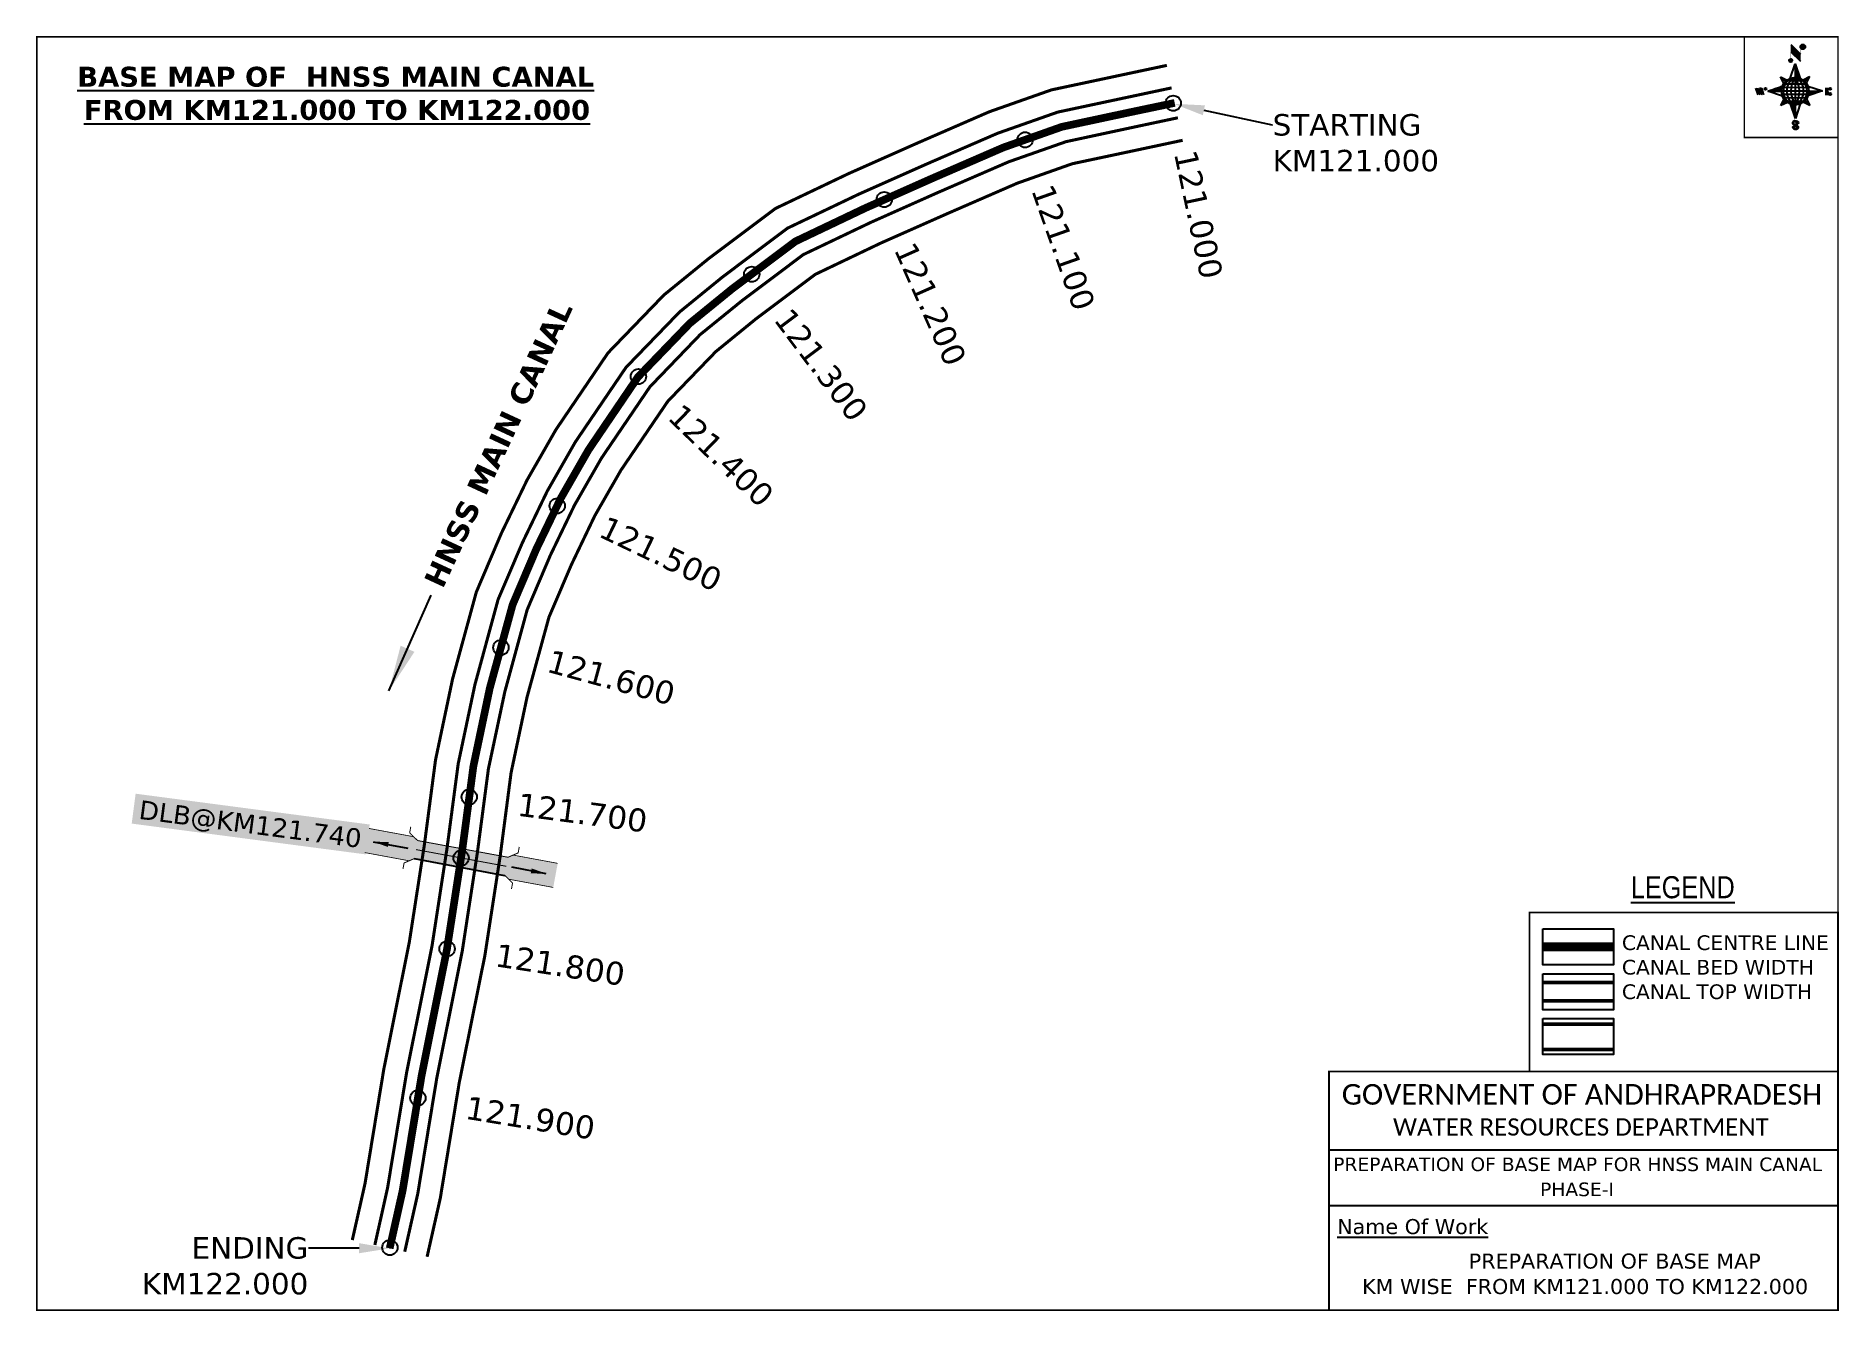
# Model space of a CAD drawing. Header units: inches. Extents: x 765293 to 766469, y 1701975 to 1702807.
import ezdxf
from ezdxf import colors
from ezdxf.entities.mleader import LeaderData, LeaderLine
from ezdxf.enums import TextEntityAlignment as Align
from ezdxf.math import Vec2, Vec3

# ---------------------------------------------------------------- set-up
doc = ezdxf.new("R2010")
doc.units = ezdxf.units.IN
doc.header["$MEASUREMENT"] = 0
doc.header["$PDMODE"] = 32
doc.header["$PDSIZE"] = 10
doc.linetypes.add('ACAD_ISO02W100', pattern=[15, 12, -3])
doc.linetypes.add('HIDDEN2', pattern=[0.1875, 0.125, -0.0625])
for name, color, linetype in [('AQUADUCT', 1, 'Continuous'), ('bord', 1, 'Continuous'), ('CANAL1', 1, 'Continuous'), ('CSMark', 72, 'Continuous'), ('DCBMS', 232, 'Continuous'), ('PAGE', 7, 'Continuous'), ('STRUCTURE', 5, 'Continuous'), ('TEXT', 7, 'Continuous')]:
    doc.layers.add(name, color=color, linetype=linetype)
doc.styles.add('ARIALN', font='ARIALN_1.TTF')
doc.styles.get("Standard").update_dxf_attribs({"font": 'verdana_0.ttf'})
doc.dimstyles.get("Standard").update_dxf_attribs({"dimtxt": 0.18, "dimasz": 0.18, "dimexe": 0.18, "dimexo": 0.0625, "dimgap": 0.09, "dimtad": 0, "dimtih": 1, "dimtoh": 1, "dimdec": 4, "dimzin": 0, "dimdsep": 46, "dimtxsty": 'Standard', "dimcen": 0.09, "dimadec": 0, "dimazin": 0, "dimtfac": 1, "dimtdec": 4, "dimtofl": 0, "dimtmove": 0, "dimatfit": 3, "dimfxl": 0, "dimtolj": 1, "dimtzin": 0, "dimarcsym": 0})
pattern_1 = [(267.297113149, (-8720374.938, 50637915.138), (10.5367255337, -0.497431438), [])]
pattern_2 = [(357.297113149, (-8720374.938, 50637915.138), (0.497431438, 10.5367255337), [])]

# ---------------------------------------------------------------- blocks, each defined once
blk = doc.blocks.new('*X16')
at = {"color": 0, "linetype": 'Continuous'}
for p, q in [((6321.6, 240.5), (6322.3, 241.2)), ((6321.6, 240.3), (6322.3, 241)), ((6321.6, 240.1), (6322.3, 240.8)), ((6321.6, 239.9), (6322.4, 240.7)), ((6321.6, 239.8), (6322.4, 240.6)), ((6321.6, 239.6), (6322.5, 240.5)), ((6321.6, 239.4), (6322.5, 240.3)), ((6321.6, 239.2), (6322.6, 240.2)), ((6321.7, 239.1), (6322.6, 240.1)), ((6321.8, 240.8), (6322.4, 241.4)), ((6321.8, 239), (6322.7, 240)), ((6321.8, 239), (6322.8, 239.9)), ((6321.9, 238.9), (6322.9, 239.8)), ((6322, 238.8), (6323, 239.7)), ((6322.1, 241.3), (6322.4, 241.6)), ((6322.1, 238.7), (6323.1, 239.6)), ((6322.2, 238.6), (6323.1, 239.6)), ((6322.3, 238.5), (6323.2, 239.5)), ((6322.4, 238.5), (6323.3, 239.4)), ((6322.5, 238.4), (6323.4, 239.3)), ((6322.7, 238.4), (6323.6, 239.3)), ((6322.8, 238.3), (6323.7, 239.2)), ((6322.9, 238.3), (6323.8, 239.1)), ((6323.1, 238.2), (6323.9, 239.1)), ((6323.2, 238.2), (6324, 239)), ((6323.3, 238.2), (6324.2, 239)), ((6323.5, 238.1), (6324.3, 238.9)), ((6323.7, 238.1), (6324.4, 238.9)), ((6323.8, 238.1), (6324.6, 238.8)), ((6324.1, 238.2), (6324.7, 238.8)), ((6324.3, 238.3), (6324.9, 238.8)), ((6324.6, 238.3), (6325.1, 238.8)), ((6324.8, 238.4), (6325.2, 238.8)), ((6325.1, 238.5), (6325.4, 238.8)), ((6325.4, 238.6), (6325.6, 238.8))]:
    blk.add_line(p, q, dxfattribs=at)
blk = doc.blocks.new('*X15')
at = {"color": 0, "linetype": 'Continuous'}
for p, q in [((6324.4, 240.3), (6324.5, 240.4)), ((6324.6, 240.3), (6324.8, 240.5)), ((6324.7, 240.2), (6325, 240.5)), ((6324.8, 240.2), (6325.2, 240.6)), ((6325, 240.1), (6325.5, 240.6)), ((6325.1, 240.1), (6325.6, 240.6)), ((6325.2, 240), (6325.8, 240.6)), ((6325.3, 240), (6326, 240.6)), ((6325.4, 239.9), (6326.1, 240.6)), ((6325.5, 239.8), (6326.2, 240.5)), ((6325.6, 239.8), (6326.3, 240.5)), ((6325.7, 239.7), (6326.5, 240.4)), ((6325.9, 239.6), (6326.6, 240.3)), ((6326, 239.5), (6326.7, 240.3)), ((6326, 239.4), (6326.8, 240.2)), ((6326.1, 239.3), (6327, 240.2)), ((6326.2, 239.3), (6327.1, 240.1)), ((6326.3, 239.2), (6327.1, 240)), ((6326.4, 239.1), (6327.2, 239.9)), ((6326.5, 239), (6327.3, 239.8)), ((6326.5, 238.9), (6327.4, 239.7)), ((6326.6, 238.8), (6327.5, 239.6)), ((6326.7, 238.7), (6327.5, 239.5)), ((6326.8, 238.6), (6327.6, 239.4)), ((6326.8, 238.5), (6327.7, 239.3)), ((6326.8, 236.5), (6327.4, 237)), ((6326.9, 238.3), (6327.8, 239.2)), ((6326.9, 238.2), (6327.9, 239.1)), ((6326.9, 236.8), (6327.6, 237.4)), ((6327, 238.1), (6327.8, 239)), ((6327, 237.9), (6327.8, 238.8)), ((6327, 237.8), (6327.8, 238.6)), ((6327, 237.6), (6327.8, 238.4)), ((6327, 237.4), (6327.8, 238.2)), ((6327, 237.3), (6327.8, 238)), ((6327, 237.1), (6327.8, 237.9))]:
    blk.add_line(p, q, dxfattribs=at)
blk = doc.blocks.new('H')
at = {"layer": 'bord', "extrusion": (0.000427885, 0.004792, 0.999988)}
h = blk.add_hatch(dxfattribs=at)
h.set_pattern_fill('LINE', color=8, scale=84.387686, angle=-2.7029, style=0)
h.set_pattern_definition(pattern_2)
h.paths.add_polyline_path([(-492, 786, -0.090992), (-448, 775), (-486, 912)])
h = blk.add_hatch(dxfattribs=at)
h.set_pattern_fill('LINE', color=8, scale=84.387686, angle=-92.7029, style=0)
h.set_pattern_definition(pattern_1)
h.paths.add_polyline_path([(-625, 665, -0.090992), (-615, 710), (-751, 671)])
h = blk.add_hatch(dxfattribs=at)
h.set_pattern_fill('LINE', color=8, scale=84.387686, angle=-2.7029, style=0)
h.set_pattern_definition(pattern_2)
h.paths.add_polyline_path([(-504, 533, -0.090992), (-549, 543), (-510, 406)])
h = blk.add_hatch(dxfattribs=at)
h.set_pattern_fill('LINE', color=8, scale=84.387686, angle=-92.7029, style=0)
h.set_pattern_definition(pattern_1)
h.paths.add_polyline_path([(-246, 647), (-372, 653, -0.090992), (-382, 609)])
for p, q in [((-519, 1020, -1217), (-435, 927, -1216)), ((-516, 1087, -1217), (-432, 994, -1217)), ((-538, 774, -1216), (-487, 906, -1216)), ((-487, 906, -1216), (-493, 780, -1216)), ((-487, 906, -1216), (-448, 769, -1216)), ((-865, 701, -1215), (-847, 638, -1215)), ((-847, 700, -1215), (-829, 637, -1215)), ((-829, 699, -1215), (-811, 636, -1215)), ((-829, 699, -1215), (-811, 698, -1215)), ((-811, 698, -1215), (-794, 635, -1215)), ((-752, 665, -1215), (-615, 704, -1215)), ((-627, 794, -1216), (-567, 760, -1216)), ((-627, 794, -1216), (-584, 747, -1215)), ((-599, 731, -1215), (-627, 794, -1216)), ((-421, 753, -1216), (-359, 781, -1216)), ((-359, 781, -1216), (-405, 739, -1216)), ((-359, 781, -1216), (-392, 721, -1215)), ((-379, 693, -1215), (-246, 641, -1215)), ((-213, 669, -1215), (-217, 601, -1215)), ((-752, 665, -1215), (-625, 659, -1215)), ((-619, 614, -1215), (-752, 665, -1215)), ((-639, 526, -1214), (-606, 585, -1215)), ((-639, 526, -1214), (-593, 568, -1215)), ((-577, 553, -1215), (-639, 526, -1214)), ((-511, 400, -1214), (-549, 537, -1214)), ((-460, 533, -1215), (-511, 400, -1214)), ((-505, 527, -1214), (-511, 400, -1214)), ((-371, 513, -1214), (-431, 546, -1215)), ((-371, 513, -1214), (-414, 560, -1215)), ((-399, 576, -1215), (-371, 513, -1214)), ((-246, 641, -1215), (-383, 603, -1215)), ((-373, 647, -1215), (-246, 641, -1215)), ((-197, 600, -1215), (-194, 668, -1215))]:
    blk.add_line(p, q, dxfattribs=at)
at = {"layer": 'bord', "color": 8, "linetype": 'ByBlock', "extrusion": (0.000427885, 0.004792, 0.999988)}
for p, q in [((-375, 679, -1215), (-620, 691, -1215)), ((-386, 711, -1215), (-605, 722, -1215)), ((-411, 744, -1216), (-578, 752, -1216)), ((-493, 780, -1216), (-505, 527, -1214)), ((-373, 647, -1215), (-625, 659, -1215)), ((-378, 616, -1215), (-623, 628, -1215)), ((-392, 585, -1215), (-611, 595, -1215)), ((-420, 555, -1215), (-587, 562, -1215))]:
    blk.add_line(p, q, dxfattribs=at)
at = {"layer": 'bord', "extrusion": (0.000427885, 0.004792, 0.999988), "elevation": -1212}
for points, const_width in [([(-522, 960), (-516, 1093)], 1.61), ([(-434, 933), (-428, 1066)], 1.61), ([(-870, 707), (-846, 706)], 0.642), ([(-829, 643), (-821, 678)], 0.642), ([(-793, 641), (-782, 694)], 0.642), ([(-223, 676), (-174, 673)], 0.706), ([(-829, 643), (-855, 644)], 0.642), ([(-811, 642), (-784, 641)], 0.642), ([(-177, 605), (-226, 607)], 0.706), ([(-195, 645), (-185, 644)], 0.706)]:
    blk.add_lwpolyline(points, dxfattribs=dict(at, const_width=const_width))
for points, const_width in [([(-414, 1073, 1), (-398, 1058, 1)], 22.3), ([(-530, 950, 1), (-520, 939, 1)], 14.8), ([(-776, 697, 1), (-769, 690, 1)], 8.9), ([(-180, 618, 1), (-173, 611, 1)], 9.79), ([(-178, 667, 1), (-171, 660, 1)], 9.79), ([(-490, 362, 1), (-498, 369, 1)], 11.1), ([(-525, 322, 1), (-533, 329, 1)], 11.1)]:
    blk.add_lwpolyline(points, format="xyb", close=True, dxfattribs=dict(at, const_width=const_width))
for points in [[(-537, 317), (-531, 310), (-520, 307), (-505, 307), (-494, 310), (-486, 318), (-487, 326), (-491, 333), (-494, 336), (-503, 341), (-522, 347), (-530, 352), (-534, 355), (-537, 363), (-537, 373), (-530, 381), (-520, 384), (-504, 384), (-493, 380), (-487, 373)], [(-522, 348), (-526, 354), (-528, 361), (-528, 371), (-526, 375), (-521, 381), (-515, 384)], [(-505, 307), (-499, 312), (-497, 319), (-497, 327), (-501, 335), (-509, 343)]]:
    blk.add_lwpolyline(points, dxfattribs=at)
at = {"layer": 'bord', "extrusion": (0.000427885, 0.004792, 0.999988)}
for centre, radius in [((-406, 1065, -1212), 22.3), ((-525, 944, -1212), 14.8), ((-773, 694, -1212), 8.9), ((-498, 659, -1212), 127), ((-177, 615, -1212), 9.79), ((-174, 663, -1212), 9.79), ((-494, 365, -1212), 11.1), ((-529, 325, -1212), 11.1)]:
    blk.add_circle(centre, radius, dxfattribs=at)
at = {"layer": 'bord', "color": 8, "linetype": 'ByBlock', "extrusion": (0.000427885, 0.004792, 0.999988)}
for centre, radius, start, end in [((-482, 658, -1212), 128, 94.9254, 259.6691), ((-437, 656, -1212), 141, 113.2864, 241.308), ((-316, 651, -1212), 222, 142.5892, 212.0053), ((-560, 662, -1212), 141, 293.2864, 61.308), ((-681, 668, -1212), 222, 322.5892, 32.0053), ((-515, 660, -1212), 128, 274.9254, 79.6691)]:
    blk.add_arc(centre, radius, start, end, dxfattribs=at)
at = {"layer": 'bord', "extrusion": (0.000427885, 0.004792, 0.999988)}
for points in [[(-516, 1093, -1212), (-431, 1000, -1212), (-519, 1026, -1212), (-434, 933, -1212)], [(-864, 707, -1212), (-846, 706, -1212), (-846, 644, -1212), (-829, 643, -1212)], [(-829, 705, -1212), (-811, 704, -1212), (-811, 642, -1212), (-793, 641, -1212)], [(-193, 674, -1212), (-197, 606, -1212), (-213, 675, -1212), (-216, 607, -1212)]]:
    blk.add_solid(points, dxfattribs=at)
at = {"layer": 'bord', "extrusion": (0.000427885, 0.004792, 0.999988), "xscale": 7.977342409717546, "yscale": 7.977342408231451, "zscale": 7.977342408476333, "rotation": 138.0840426661453}
for name, p in [('*X15', (38301, -31929, -1212)), ('*X16', (38314, -31951, -1212))]:
    blk.add_blockref(name, p, dxfattribs=at)
blk = doc.blocks.new('DLB')
at = {"layer": 'STRUCTURE'}
h = blk.add_hatch(dxfattribs=at)
h.set_pattern_fill('DOTS', color=6, scale=20, angle=320.37224793, style=0)
h.paths.add_polyline_path([(769699.5, 1706950), (769699.5, 1706934), (769729.1, 1706934), (769732.1, 1706936), (769792.1, 1706936), (769795.1, 1706934), (769824.7, 1706934), (769824.7, 1706950), (769795.1, 1706950), (769792.1, 1706948), (769732.1, 1706948), (769729.1, 1706950)])
at = {"layer": 'STRUCTURE', "color": 6, "linetype": 'ACAD_ISO02W100', "ltscale": 0.5, "const_width": 0.5}
for points in [[(769699.5, 1706950), (769729.1, 1706950)], [(769795.1, 1706950), (769824.7, 1706950)], [(769699.5, 1706934), (769729.1, 1706934)], [(769795.1, 1706934), (769824.7, 1706934)]]:
    blk.add_lwpolyline(points, dxfattribs=at)
at = {"layer": 'STRUCTURE', "color": 6, "const_width": 0.628}
for points in [[(769726.1, 1706956), (769726.1, 1706952), (769732.1, 1706948), (769792.1, 1706948), (769798.1, 1706952), (769798.1, 1706956)], [(769732.1, 1706942), (769792.1, 1706942)], [(769726.1, 1706928), (769726.1, 1706932), (769732.1, 1706936), (769792.1, 1706936), (769798.1, 1706932), (769798.1, 1706928)]]:
    blk.add_lwpolyline(points, dxfattribs=at)
at = {"layer": 'STRUCTURE', "color": 6}
blk.add_lwpolyline([(769732.1, 1706936), (769792.1, 1706936)], dxfattribs=at)
blk.add_lwpolyline([(769732.1, 1706936), (769792.1, 1706936)], dxfattribs=at)
at = {"layer": 'STRUCTURE', "color": 0}
blk.add_circle((769762.1, 1706942), 1.8, dxfattribs=at)
for points in [[(769703.8, 1706942), (769726.7, 1706942)], [(769818.6, 1706942), (769795.7, 1706942)]]:
    blk.add_leader(points, dimstyle='Standard', override={"dimasz": 10, "dimgap": 0.09, "dimtad": 0}, dxfattribs=at)

msp = doc.modelspace()

# ---------------------------------------------------------------- linework, layer by layer
at = {"color": 3}
for p in [(766034.7, 1702763.4), (765938, 1702739.5), (765846.1, 1702700.5), (765759.6, 1702651.8), (765685.7, 1702585), (765632.7, 1702500.6), (765596, 1702408.1), (765575.3, 1702310.6), (765560.8, 1702211.5), (765541.8, 1702114.1), (765523.5, 1702016.5)]:
    msp.add_point(p, dxfattribs=at)
at = {"layer": 'CANAL1', "color": 200, "const_width": 2}
for points in [[(766030.5, 1702788.1), (766001.3, 1702781.9), (765955.2, 1702772.1), (765914.6, 1702757.8), (765867.5, 1702737.3), (765822.9, 1702717.5), (765775.1, 1702694.7), (765731.4, 1702661.9), (765702.3, 1702638.2), (765665.9, 1702600.5), (765631.9, 1702550.4), (765613, 1702517.4), (765596.3, 1702482.8), (765579.9, 1702444.3), (765564.4, 1702387.5), (765553.3, 1702334.8), (765546, 1702279.2), (765536.2, 1702215.9), (765519.6, 1702133.2), (765507.3, 1702058.3), (765499, 1702021.4)], [(766040.8, 1702739.2), (766011.7, 1702733), (765968.8, 1702723.9), (765932.9, 1702711.2), (765887.6, 1702691.5), (765843.8, 1702672.1), (765801.1, 1702651.7), (765762.2, 1702622.5), (765736.2, 1702601.3), (765704.9, 1702568.9), (765674.3, 1702523.9), (765657.2, 1702494.1), (765641.9, 1702462.1), (765627.3, 1702427.9), (765613, 1702375.7), (765602.6, 1702326.4), (765595.5, 1702272.1), (765585.5, 1702207.1), (765568.8, 1702124.3), (765556.4, 1702048.7), (765547.8, 1702010.5)]]:
    msp.add_lwpolyline(points, dxfattribs=at)
at = {"layer": 'CANAL1', "color": 5, "const_width": 2}
for points in [[(766033.6, 1702773.4), (766004.4, 1702767.2), (765959.3, 1702757.6), (765920.1, 1702743.8), (765873.5, 1702723.6), (765829.2, 1702703.9), (765782.9, 1702681.8), (765740.6, 1702650), (765712.5, 1702627.1), (765677.6, 1702591), (765644.6, 1702542.4), (765626.3, 1702510.4), (765610, 1702476.6), (765594.1, 1702439.4), (765579, 1702383.9), (765568.1, 1702332.3), (765560.8, 1702277.1), (765551, 1702213.3), (765534.4, 1702130.5), (765522, 1702055.4), (765513.7, 1702018.2)], [(765533.2, 1702013.8), (765541.7, 1702051.6), (765554.1, 1702127), (765570.7, 1702209.8), (765580.6, 1702274.2), (765587.8, 1702328.9), (765598.5, 1702379.2), (765613.1, 1702432.8), (765628.2, 1702468.3), (765644, 1702501.1), (765661.6, 1702531.8), (765693.2, 1702578.3), (765726, 1702612.4), (765753, 1702634.3), (765793.3, 1702664.6), (765837.5, 1702685.7), (765881.5, 1702705.3), (765927.4, 1702725.2), (765964.7, 1702738.3), (766008.5, 1702747.7), (766037.7, 1702753.9)]]:
    msp.add_lwpolyline(points, dxfattribs=at)
at = {"layer": 'CANAL1', "color": 1, "linetype": 'HIDDEN2', "ltscale": 100, "const_width": 5}
msp.add_lwpolyline([(766035.6, 1702763.6), (766006.5, 1702757.5), (765962, 1702748), (765923.8, 1702734.5), (765877.5, 1702714.4), (765833.4, 1702694.8), (765788.1, 1702673.2), (765746.8, 1702642.2), (765719.3, 1702619.8), (765685.4, 1702584.7), (765653.1, 1702537.1), (765635.1, 1702505.7), (765619.1, 1702472.5), (765603.6, 1702436.1), (765588.7, 1702381.6), (765578, 1702330.6), (765570.7, 1702275.6), (765560.8, 1702211.5), (765560.8, 1702211.5), (765544.2, 1702128.7), (765531.8, 1702053.5), (765523.4, 1702016)], dxfattribs=at)
at = {"layer": 'CANAL1', "color": 1, "linetype": 'HIDDEN2', "ltscale": 100, "const_width": 6, "elevation": -0.4}
msp.add_lwpolyline([(766322, 1702212.8), (766275.9, 1702212.8)], dxfattribs=at)
at = {"layer": 'CANAL1', "color": 5, "const_width": 2.4, "elevation": -0.4}
for points in [[(766322, 1702189.5), (766275.9, 1702189.5)], [(766322, 1702177.5), (766275.9, 1702177.5)]]:
    msp.add_lwpolyline(points, dxfattribs=at)
at = {"layer": 'CANAL1', "color": 200, "const_width": 2.4, "elevation": -0.4}
for points in [[(766322, 1702162.3), (766275.9, 1702162.3)], [(766322, 1702145.8), (766275.9, 1702145.8)]]:
    msp.add_lwpolyline(points, dxfattribs=at)
at = {"layer": 'PAGE', "const_width": 1}
msp.add_lwpolyline([(765293.1, 1701975.7), (766468.4, 1701975.7), (766468.4, 1702806.7), (765293.1, 1702806.7), (765293.1, 1701975.7)], dxfattribs=at)
at = {"layer": 'PAGE'}
for points, const_width in [([(766468.4, 1702806.7), (766407.3, 1702806.7), (766407.3, 1702741), (766468.4, 1702741)], 1), ([(766468.4, 1702131.4), (766267.1, 1702131.4), (766267.1, 1702235.2), (766468.4, 1702235.2)], 1.2), ([(766136.3, 1702131.4), (766468.4, 1702131.4), (766468.4, 1701975.7), (766136.3, 1701975.7)], 1.2)]:
    msp.add_lwpolyline(points, close=True, dxfattribs=dict(at, const_width=const_width))
at = {"layer": 'PAGE', "elevation": -0.4}
for points in [[(766275.9, 1702224.5), (766322, 1702224.5), (766322, 1702201), (766275.9, 1702201)], [(766275.9, 1702195.2), (766322, 1702195.2), (766322, 1702171.7), (766275.9, 1702171.7)], [(766275.9, 1702166), (766322, 1702166), (766322, 1702142.5), (766275.9, 1702142.5)]]:
    msp.add_lwpolyline(points, close=True, dxfattribs=at)
at = {"layer": 'PAGE'}
for points in [[(766136.3, 1702080.4), (766468.4, 1702080.4)], [(766136.3, 1702044), (766468.4, 1702044)]]:
    msp.add_lwpolyline(points, dxfattribs=at)
at = {"layer": 'STRUCTURE', "color": 0}
msp.add_point((765570, 1702270.8), dxfattribs=at)

# ---------------------------------------------------------------- block references
at = {"layer": 'AQUADUCT', "color": 1, "xscale": 0.0703495379661093, "yscale": 0.07034953800030053, "zscale": 0.07034953795990817, "rotation": 3.078330607406165}
msp.add_blockref('H', (766478, 1702727.3, 85.4), dxfattribs=at)
at = {"layer": 'STRUCTURE', "color": 0, "rotation": 349.5223416668344}
msp.add_blockref('DLB', (-301768, 163773.4), dxfattribs=at)

# ---------------------------------------------------------------- texts
at = {"layer": 'CANAL1', "insert": (765544.9, 1702451), "char_height": 14, "width": 205.129, "attachment_point": 1, "rotation": 65.1592}
msp.add_mtext('\\pi0.96322;{\\fVerdana|b1|i0|c0|p34;HNSS MAIN CANAL}', dxfattribs=at)
at = {"layer": 'CSMark', "color": 1}
for s, rotation, p in [('121.000', 281.9495, (766042.4, 1702732.4)), ('121.100', 289.4204, (765948.9, 1702709.4)), ('121.200', 293.943, (765859, 1702671.2)), ('121.300', 306.95, (765779.4, 1702626.7)), ('121.400', 316.0282, (765709.1, 1702563.1)), ('121.500', 334.287, (765662, 1702487.8)), ('121.600', 344.7589, (765626.9, 1702399.8)), ('121.700', 352.4986, (765607, 1702305.9)), ('121.800', 351.2351, (765592.6, 1702207.6)), ('121.900', 350.6539, (765573.2, 1702108.1))]:
    msp.add_text(s, height=15, rotation=rotation, dxfattribs=at).set_placement(p, align=Align.MIDDLE_LEFT)
at = {"layer": 'PAGE', "extrusion": (0.000201441, 0.004807, 0.999988), "style": 'ARIALN'}
msp.add_text('%%ULEGEND', height=14.4, rotation=359.9999, dxfattribs=at).set_placement((766367.1, 1702231.3, 8336.8), align=Align.MIDDLE)
at = {"layer": 'PAGE', "extrusion": (0.000201441, 0.004807, 0.999988)}
for s, height, p in [('PREPARATION OF BASE MAP FOR HNSS MAIN CANAL', 8.878, (766139, 1702046, 8335.9)), ('%%UName Of Work', 9.822, (766141.6, 1702004.9, 8334.5))]:
    msp.add_text(s, height=height, rotation=359.9999, dxfattribs=at).set_placement(p)
for s, height, p in [('PHASE-I', 8.88, (766298.1, 1702034.1, 8335.8)), ('PREPARATION OF BASE MAP', 9.822, (766322.7, 1701987.3, 8334.6)), ('KM WISE  FROM KM121.000 TO KM122.000', 9.822, (766303.4, 1701970.7, 8334.6))]:
    msp.add_text(s, height=height, rotation=359.9999, dxfattribs=at).set_placement(p, align=Align.MIDDLE_CENTER)
at = {"layer": 'PAGE', "extrusion": (0.000201441, 0.004807, 0.999988), "attachment_point": 1, "text_direction": (1, -1e-06, -0.000201)}
for s, insert, char_height, width in [('CANAL CENTRE LINE CANAL BED WIDTH {\\H2.3741x; }CANAL TOP WIDTH{\\H1.9188x; }', (766327.4, 1702220.3, -0.4), 9.6, 168.926), ('\\pi3.5885;{\\fCalibri|b0|i0|c0|p34;\\H1.3333x;GOVERNMENT OF ANDHRAPRADESH\\P\\pi37.073;\\H0.83998x;WATER RESOURCES DEPARTMENT}', (766141, 1702123.2, -1.3), 10.059, 321.276)]:
    msp.add_mtext(s, dxfattribs=dict(at, insert=insert, char_height=char_height, width=width))
at = {"layer": 'STRUCTURE', "color": 5, "insert": (765360.8, 1702308.6), "char_height": 12.3, "width": 146.641, "attachment_point": 1, "rotation": 352.4986, "bg_fill": 1, "box_fill_scale": 1.3, "bg_fill_color": 7, "bg_fill_true_color": 16777215, "bg_fill_transparency": 4390977}
msp.add_mtext('DLB@KM121.740', dxfattribs=at)
at = {"layer": 'TEXT', "color": 1, "insert": (765297.8, 1702787.2), "char_height": 13, "width": 379.826, "attachment_point": 1}
msp.add_mtext('\\pi21.755;{\\fVerdana|b1|i0|c0|p34;\\LBASE MAP OF  HNSS MAIN CANAL \\P\\pi26.025;FROM KM121.000 TO KM122.000}', dxfattribs=at)

# ---------------------------------------------------------------- leaders
at = {"layer": 'CANAL1'}
msp.add_leader([(765522.9, 1702379.9), (765550.5, 1702442.3)], dimstyle='Standard', override={"dimasz": 30, "dimgap": 0.09, "dimtad": 0}, dxfattribs=at)
at = {"layer": 'DCBMS', "color": 5}
ml = msp.add_multileader_mtext('Standard', dxfattribs=at)
ml.set_content('STARTING\\PKM121.000', color=5)
ml.set_leader_properties()
ml.build(insert=Vec2(0, 0))
ml.multileader.update_dxf_attribs({"dogleg_length": 0.36, "arrow_head_size": 20})
ctx = ml.context
ctx.base_point, ctx.char_height, ctx.arrow_head_size, ctx.landing_gap_size, ctx.plane_origin = Vec3(766099.4, 1702749.2), 14, 20, 0.09, Vec3(766246.5, 1702813.5)
notes = []
notes.append((ctx, [(1, (1, 1, 0), (766099.1, 1702749.2), (1, 0), 0.36, [(0, [(766035.1, 1702763)], 0, [])])]))
ctx.mtext.insert, ctx.mtext.flow_direction = Vec3(766099.5, 1702756.3), 5
for ctx, leaders in notes:
    for number, flags, end, landing, length, lines in leaders:
        leader = LeaderData()
        leader.index, (leader.has_last_leader_line, leader.has_dogleg_vector, leader.attachment_direction) = number, flags
        leader.last_leader_point, leader.dogleg_vector, leader.dogleg_length = Vec3(end), Vec3(landing), length
        for number, points, colour, breaks in lines:
            line = LeaderLine()
            line.index, line.vertices, line.color, line.breaks = number, Vec3.list(points), colors.encode_raw_color(colour), breaks
            leader.lines.append(line)
        ctx.leaders.append(leader)

# ---------------------------------------------------------------- next in the draw order: leaders
ml = msp.add_multileader_mtext('Standard', dxfattribs=at)
ml.set_content('ENDING \\PKM122.000', color=5)
ml.set_leader_properties()
ml.build(insert=Vec2(0, 0))
ml.multileader.update_dxf_attribs({"dogleg_length": 0.36, "arrow_head_size": 20})
ctx = ml.context
ctx.base_point, ctx.char_height, ctx.arrow_head_size, ctx.landing_gap_size, ctx.plane_origin = Vec3(765363.4, 1702016.2), 14, 20, 0.09, Vec3(765475.7, 1701949)
ctx.text_align_type = 2
notes = []
notes.append((ctx, [(0, (1, 1, 0), (765470.8, 1702016.2), (-1, 0), 0.36, [(0, [(765523.4, 1702016)], 0, [])])]))
ctx.mtext.insert, ctx.mtext.width, ctx.mtext.alignment, ctx.mtext.flow_direction = Vec3(765470.3, 1702023.3), 108.896, 3, 5
ctx.mtext.has_bg_fill, ctx.mtext.bg_color, ctx.mtext.bg_scale_factor, ctx.mtext.bg_transparency, ctx.mtext.use_window_bg_color = 1, -1027028792, 1.5, 0, 1
for ctx, leaders in notes:
    for number, flags, end, landing, length, lines in leaders:
        leader = LeaderData()
        leader.index, (leader.has_last_leader_line, leader.has_dogleg_vector, leader.attachment_direction) = number, flags
        leader.last_leader_point, leader.dogleg_vector, leader.dogleg_length = Vec3(end), Vec3(landing), length
        for number, points, colour, breaks in lines:
            line = LeaderLine()
            line.index, line.vertices, line.color, line.breaks = number, Vec3.list(points), colors.encode_raw_color(colour), breaks
            leader.lines.append(line)
        ctx.leaders.append(leader)

doc.saveas('drawing.dxf')
